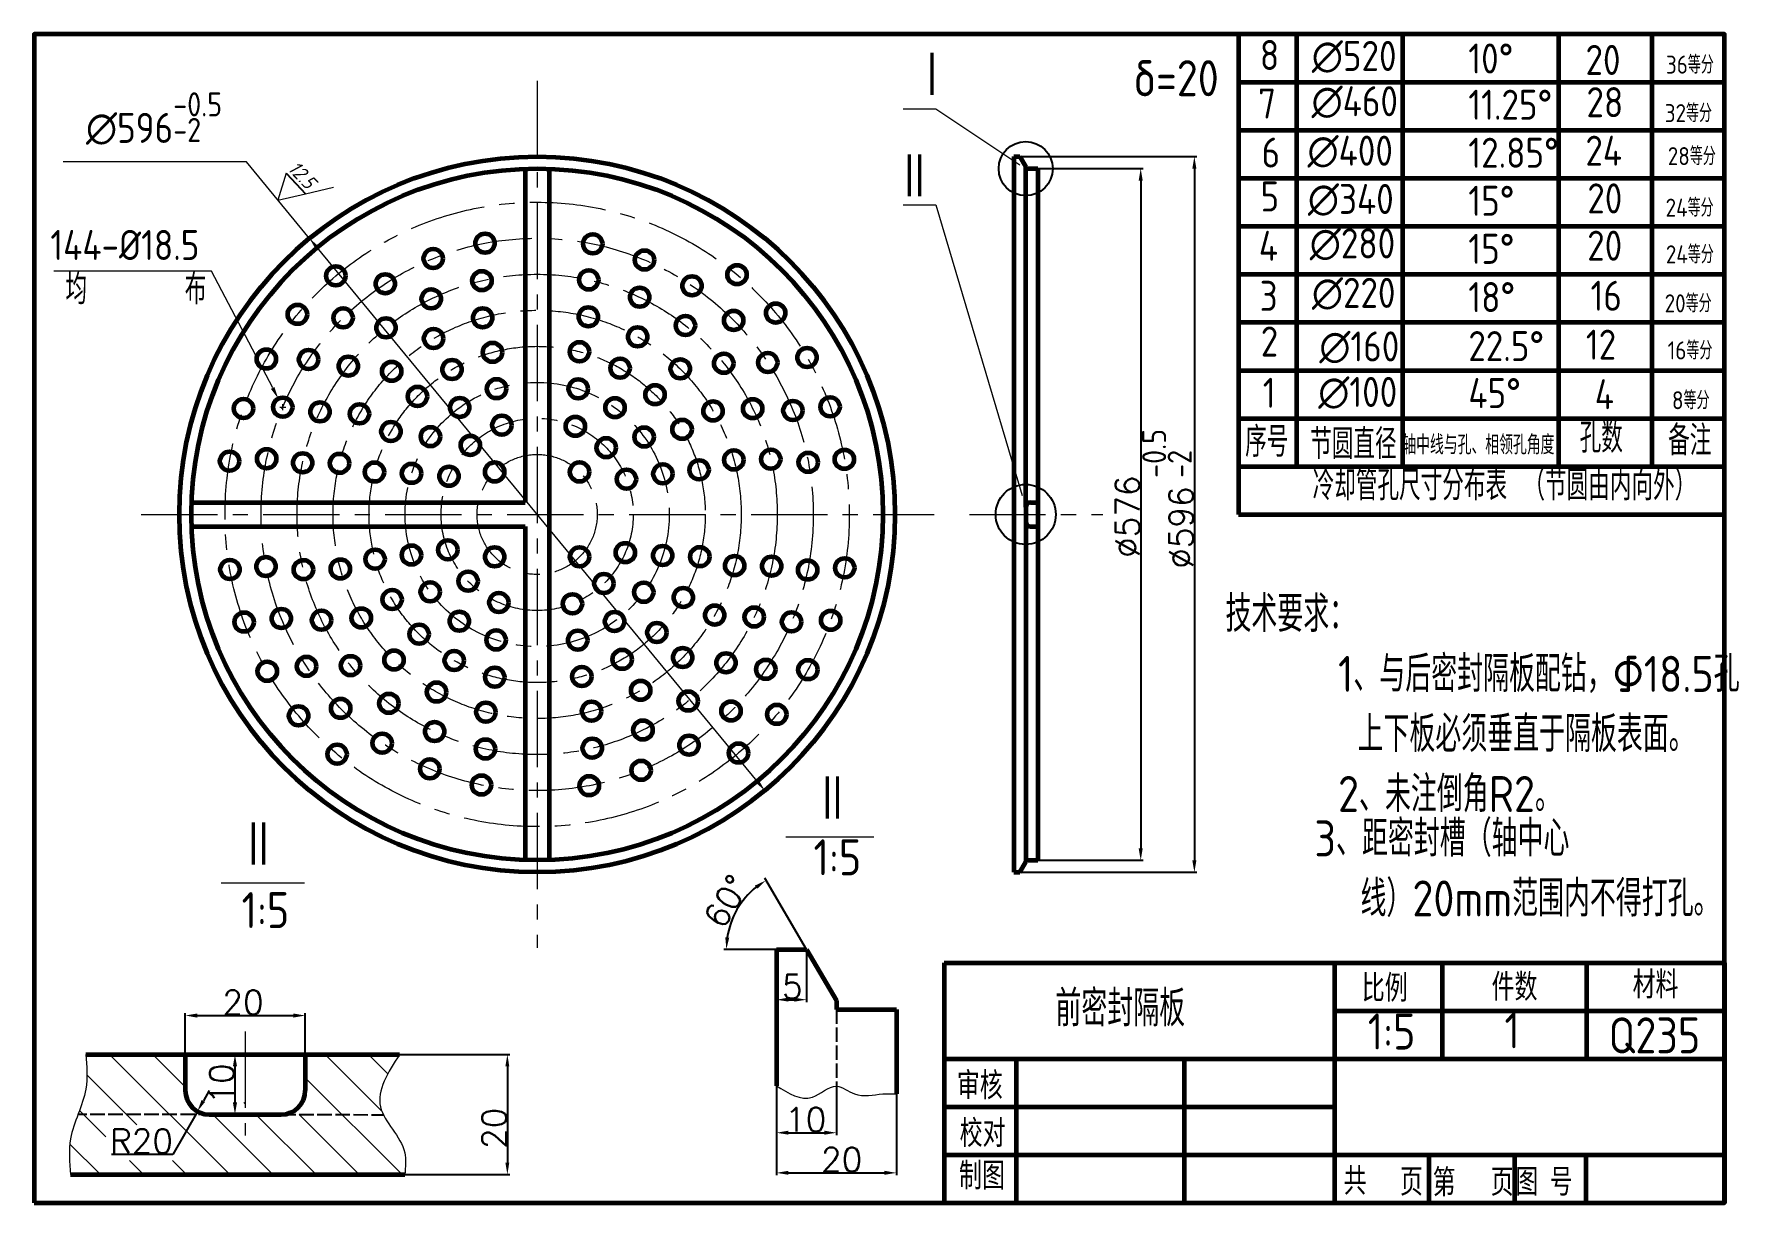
# Paper-space layout '前密封隔板' of a CAD drawing. Header units: millimetres. Extents: x 12 to 1432, y 10 to 984.
import ezdxf
from ezdxf.enums import TextEntityAlignment as Align

# ---------------------------------------------------------------- set-up
doc = ezdxf.new("R2010")
doc.units = ezdxf.units.MM
doc.header["$PDMODE"] = 35
doc.header["$PDSIZE"] = -0.5
doc.linetypes.add('ACAD_ISO02W100', pattern=[15, 12, -3])
doc.linetypes.add('CENTERX2', pattern=[101.6, 63.5, -12.7, 12.7, -12.7])
for name, color, linetype, lineweight in [('fuzhuxian2', 20, 'Continuous', 25), ('中心线．点画线', 6, 'CENTERX2', 20), ('标注线', 250, 'Continuous', 25), ('粗实线', 250, 'Continuous', 60), ('细实线', 250, 'Continuous', 13), ('细实线０.18', 5, 'Continuous', 18), ('虚小', 233, 'ACAD_ISO02W100', 25)]:
    doc.layers.add(name, color=color, linetype=linetype, lineweight=lineweight)
doc.styles.get("Standard").update_dxf_attribs({"font": 'txt', "bigfont": 'gbcbig.shx'})
doc.styles.add('国标文字-5', font='gbenor.shx', dxfattribs={"height": 5, "bigfont": 'gbcbig.shx'})
doc.styles.add('数字与字母', font='isocp.shx', dxfattribs={"oblique": 15})
doc.styles.add('汉字', font='SIMFANG.TTF', dxfattribs={"width": 0.7})
doc.dimstyles.new('圆引出', dxfattribs={"dimtxt": 28, "dimasz": 15, "dimexe": 2, "dimexo": 0, "dimgap": 1, "dimtad": 1, "dimtoh": 1, "dimdec": 0, "dimtxsty": 'Standard', "dimcen": 2.5, "dimadec": 0, "dimazin": 0, "dimtfac": 1, "dimtdec": 0, "dimtofl": 0, "dimtmove": 0, "dimatfit": 2, "dimfxl": 1, "dimarcsym": 0})

# ---------------------------------------------------------------- blocks, each defined once
blk = doc.blocks.new('常用粗糙度')
at = {"layer": '标注线'}
blk.add_line((-2.86, 5.09), (2.94, 5.09), dxfattribs=at)
at = {"layer": '细实线'}
for q in [(5.94, 10.29), (2.94, 5.09)]:
    blk.add_line((2.94, 5.09), q, dxfattribs=at)
for points in [[(-2.94, 5.09), (0, 0), (2.94, 5.09)], [(-2.86, 5.09), (-2.92, 5.09)]]:
    blk.add_lwpolyline(points, dxfattribs=at)
at = {"layer": '标注线', "style": '数字与字母', "oblique": 15}
blk.add_attdef('A', text='', height=3, dxfattribs=at).set_placement((-0.43, 8.78), align=Align.TOP_CENTER)
blk = doc.blocks.new('*D104')
at = {"layer": 'Defpoints', "color": 0}
for p in [(848.2, 871.7), (848.2, 295.7), (934, 295.7)]:
    blk.add_point(p, dxfattribs=at)
at = {"layer": '细实线０.18', "color": 0, "lineweight": -2}
for p, q in [((848.2, 871.7), (936, 871.7)), ((934, 861.7), (934, 305.7)), ((848.2, 295.7), (936, 295.7))]:
    blk.add_line(p, q, dxfattribs=at)
at = {"layer": '细实线０.18', "color": 0}
for points in [[(932.3, 861.7), (935.7, 861.7), (934, 871.7)], [(932.3, 305.7), (935.7, 305.7), (934, 295.7)]]:
    blk.add_solid(points, dxfattribs=at)
at = {"layer": '细实线０.18', "color": 0, "insert": (923, 581.8), "char_height": 20, "attachment_point": 5, "rotation": 90}
blk.add_mtext('%%C576', dxfattribs=at)
blk = doc.blocks.new('*D105')
at = {"layer": 'Defpoints', "color": 0}
for p in [(833.2, 881.7), (833.2, 285.7), (978.7, 285.7)]:
    blk.add_point(p, dxfattribs=at)
at = {"layer": '细实线０.18', "color": 0, "lineweight": -2}
for p, q in [((833.2, 881.7), (980.7, 881.7)), ((978.7, 871.7), (978.7, 295.7)), ((833.2, 285.7), (980.7, 285.7))]:
    blk.add_line(p, q, dxfattribs=at)
at = {"layer": '细实线０.18', "color": 0}
for points in [[(977, 871.7), (980.4, 871.7), (978.7, 881.7)], [(977, 295.7), (980.4, 295.7), (978.7, 285.7)]]:
    blk.add_solid(points, dxfattribs=at)
at = {"layer": '细实线０.18', "color": 0, "insert": (967.7, 572.8), "char_height": 20, "attachment_point": 5, "rotation": 90}
blk.add_mtext('%%C596', dxfattribs=at)
blk = doc.blocks.new('*D106')
at = {"layer": 'Defpoints', "color": 0}
for p in [(316.7, 134), (318.9, 34), (406.5, 34)]:
    blk.add_point(p, dxfattribs=at)
at = {"layer": '细实线０.18', "color": 0, "lineweight": -2}
for p, q in [((316.7, 134), (408.5, 134)), ((406.5, 124), (406.5, 44)), ((318.9, 34), (408.5, 34))]:
    blk.add_line(p, q, dxfattribs=at)
at = {"layer": '细实线０.18', "color": 0}
for points in [[(404.8, 124), (408.1, 124), (406.5, 134)], [(404.8, 44), (408.1, 44), (406.5, 34)]]:
    blk.add_solid(points, dxfattribs=at)
at = {"layer": '细实线０.18', "color": 0, "insert": (395.5, 72.5), "char_height": 20, "attachment_point": 5, "rotation": 90}
blk.add_mtext('20', dxfattribs=at)
blk = doc.blocks.new('*D107')
at = {"layer": 'Defpoints', "color": 0}
for p in [(238.2, 166.4), (138.2, 134), (238.2, 134)]:
    blk.add_point(p, dxfattribs=at)
at = {"layer": '细实线０.18', "color": 0, "lineweight": -2}
for p, q in [((138.2, 134), (138.2, 168.4)), ((148.2, 166.4), (228.2, 166.4)), ((238.2, 134), (238.2, 168.4))]:
    blk.add_line(p, q, dxfattribs=at)
at = {"layer": '细实线０.18', "color": 0}
for points in [[(148.2, 168.1), (148.2, 164.7), (138.2, 166.4)], [(228.2, 168.1), (228.2, 164.7), (238.2, 166.4)]]:
    blk.add_solid(points, dxfattribs=at)
at = {"layer": '细实线０.18', "color": 0, "insert": (186.3, 177.4), "char_height": 20, "attachment_point": 5}
blk.add_mtext('20', dxfattribs=at)
blk = doc.blocks.new('*D108')
at = {"layer": 'Defpoints', "color": 0}
for p in [(630.6, 108), (680.6, 107.5), (680.6, 68.8)]:
    blk.add_point(p, dxfattribs=at)
at = {"layer": '细实线０.18', "color": 0, "lineweight": -2}
for p, q in [((630.6, 108), (630.6, 66.8)), ((680.6, 107.5), (680.6, 66.8)), ((640.6, 68.8), (670.6, 68.8))]:
    blk.add_line(p, q, dxfattribs=at)
at = {"layer": '细实线０.18', "color": 0}
for points in [[(640.6, 70.5), (640.6, 67.2), (630.6, 68.8)], [(670.6, 70.5), (670.6, 67.2), (680.6, 68.8)]]:
    blk.add_solid(points, dxfattribs=at)
at = {"layer": '细实线０.18', "color": 0, "insert": (654.9, 79.8), "char_height": 20, "attachment_point": 5}
blk.add_mtext('10', dxfattribs=at)
blk = doc.blocks.new('*D109')
at = {"layer": 'Defpoints', "color": 0}
for p in [(630.6, 108), (730.6, 101.1), (730.6, 35.4)]:
    blk.add_point(p, dxfattribs=at)
at = {"layer": '细实线０.18', "color": 0, "lineweight": -2}
for p, q in [((630.6, 108), (630.6, 33.4)), ((730.6, 101.1), (730.6, 33.4)), ((640.6, 35.4), (720.6, 35.4))]:
    blk.add_line(p, q, dxfattribs=at)
at = {"layer": '细实线０.18', "color": 0}
for points in [[(640.6, 37.1), (640.6, 33.8), (630.6, 35.4)], [(720.6, 37.1), (720.6, 33.8), (730.6, 35.4)]]:
    blk.add_solid(points, dxfattribs=at)
at = {"layer": '细实线０.18', "color": 0, "insert": (684.9, 46.4), "char_height": 20, "attachment_point": 5}
blk.add_mtext('20', dxfattribs=at)
blk = doc.blocks.new('*D110')
at = {"layer": 'Defpoints', "color": 0}
for p in [(592.9, 244.1), (630.6, 221.5), (655.6, 221.5), (655.6, 221.5), (680.6, 178.9)]:
    blk.add_point(p, dxfattribs=at)
at = {"layer": '细实线０.18', "color": 0, "lineweight": -2}
for p, q in [((655.6, 221.5), (620.8, 280.7)), ((630.6, 221.5), (586.9, 221.5))]:
    blk.add_line(p, q, dxfattribs=at)
blk.add_arc((655.6, 221.5), 66.7, 129.0537, 171.3997, dxfattribs=at)
at = {"layer": '细实线０.18', "color": 0}
for points in [[(612.6, 274.6), (614.5, 271.9), (621.8, 278.9)], [(591.3, 231.3), (588, 231.6), (588.9, 221.5)]]:
    blk.add_solid(points, dxfattribs=at)
at = {"layer": '细实线０.18', "color": 0, "insert": (589, 261.5), "char_height": 20, "attachment_point": 5, "rotation": 58.9722}
blk.add_mtext('60°', dxfattribs=at)
blk = doc.blocks.new('*D111')
at = {"layer": 'Defpoints', "color": 0}
for p in [(630.6, 221.5), (655.6, 221.5), (655.6, 179.6)]:
    blk.add_point(p, dxfattribs=at)
at = {"layer": '细实线０.18', "color": 0, "lineweight": -2}
for p, q in [((630.6, 221.5), (630.6, 177.6)), ((655.6, 221.5), (655.6, 177.6)), ((640.6, 179.6), (645.6, 179.6))]:
    blk.add_line(p, q, dxfattribs=at)
at = {"layer": '细实线０.18', "color": 0}
for points in [[(640.6, 181.3), (640.6, 178), (630.6, 179.6)], [(645.6, 181.3), (645.6, 178), (655.6, 179.6)]]:
    blk.add_solid(points, dxfattribs=at)
at = {"layer": '细实线０.18', "color": 0, "insert": (643.9, 190.6), "char_height": 20, "attachment_point": 5}
blk.add_mtext('5', dxfattribs=at)
blk = doc.blocks.new('*D121')
at = {"layer": 'Defpoints', "color": 0}
for p in [(158.2, 104), (148.3, 86.6)]:
    blk.add_point(p, dxfattribs=at)
at = {"layer": '细实线０.18', "color": 0, "lineweight": -2}
for p, q in [((158.2, 104), (153.3, 95.3)), ((148.3, 86.6), (127.8, 50.8)), ((127.8, 50.8), (76.8, 50.8))]:
    blk.add_line(p, q, dxfattribs=at)
at = {"layer": '细实线０.18', "color": 0}
blk.add_solid([(151.8, 96.1), (154.7, 94.5), (148.3, 86.6)], dxfattribs=at)
at = {"layer": '细实线０.18', "color": 0, "insert": (101.8, 61.8), "char_height": 20, "attachment_point": 5}
blk.add_mtext('R20', dxfattribs=at)
blk = doc.blocks.new('*D122')
at = {"layer": 'Defpoints', "color": 0}
for p in [(178.5, 134), (178.5, 84), (179.6, 84)]:
    blk.add_point(p, dxfattribs=at)
at = {"layer": '细实线０.18', "color": 0, "lineweight": -2}
for p, q in [((178.5, 134), (181.6, 134)), ((179.6, 124), (179.6, 94)), ((178.5, 84), (181.6, 84))]:
    blk.add_line(p, q, dxfattribs=at)
at = {"layer": '细实线０.18', "color": 0}
for points in [[(177.9, 124), (181.3, 124), (179.6, 134)], [(177.9, 94), (181.3, 94), (179.6, 84)]]:
    blk.add_solid(points, dxfattribs=at)
at = {"layer": '细实线０.18', "color": 0, "insert": (168.6, 109.5), "char_height": 20, "attachment_point": 5, "rotation": 90}
blk.add_mtext('10', dxfattribs=at)

psp = doc.layouts.new('前密封隔板')

# ---------------------------------------------------------------- linework, layer by layer
at = {"layer": 'fuzhuxian2'}
for centre, radius in [((838.2, 871.7), 22.5), ((838.2, 583.7), 25)]:
    psp.add_circle(centre, radius, dxfattribs=at)
at = {"layer": '中心线．点画线'}
for p, q in [((431.3, 944.8), (431.3, 222.7)), ((101.5, 583.7), (761, 583.7)), ((101.5, 583.7), (761, 583.7)), ((761, 583.7), (762.1, 583.7)), ((791.3, 583.7), (902.4, 583.7)), ((188.2, 153.1), (188.2, 66.4))]:
    psp.add_line(p, q, dxfattribs=at)
for radius in [260, 230, 200, 170, 140, 110, 80, 50]:
    psp.add_circle((431.3, 583.7), radius, dxfattribs=at)
at = {"layer": '粗实线'}
for p, q in [((1015.4, 983.7), (1015.4, 583.7)), ((1064, 623.7), (1064, 983.7)), ((1152.3, 623.7), (1152.3, 983.7)), ((1282.4, 623.7), (1282.4, 983.7)), ((1360, 623.7), (1360, 983.7)), ((1015.4, 943.7), (1420.3, 943.7)), ((1015.4, 903.7), (1420.3, 903.7)), ((828.2, 881.7), (828.2, 285.7)), ((828.2, 881.7), (833.2, 881.7)), ((833.2, 881.7), (838.2, 873.1)), ((421.3, 871.5), (421.3, 593.7)), ((441.3, 871.5), (441.3, 295.9)), ((838.2, 589.7), (838.2, 873.1)), ((838.2, 871.7), (848.2, 871.7)), ((848.2, 871.7), (848.2, 593.7)), ((1015.4, 863.7), (1420.3, 863.7)), ((1015.4, 823.7), (1420.3, 823.7)), ((1015.4, 783.7), (1420.3, 783.7)), ((1015.4, 743.7), (1420.3, 743.7)), ((1015.4, 703.7), (1420.3, 703.7)), ((1015.4, 663.7), (1420.3, 663.7)), ((1015.4, 623.7), (1420.3, 623.7)), ((132.4, 593.7), (133.4, 593.7)), ((143.4, 593.7), (421.3, 593.7)), ((838.2, 589.7), (838.2, 577.7)), ((842.2, 593.7), (848.2, 593.7)), ((848.2, 593.7), (848.2, 573.7)), ((1015.4, 583.7), (1420.3, 583.7)), ((132.4, 573.7), (133.4, 573.7)), ((143.4, 573.7), (421.3, 573.7)), ((421.3, 573.7), (421.3, 295.9)), ((838.2, 577.7), (838.2, 294.3)), ((842.2, 573.7), (848.2, 573.7)), ((848.2, 573.7), (848.2, 295.7)), ((828.2, 285.7), (833.2, 285.7)), ((833.2, 285.7), (838.2, 294.3)), ((838.2, 295.7), (848.2, 295.7)), ((630.6, 221.5), (630.6, 108)), ((630.6, 221.5), (655.6, 221.5)), ((655.6, 221.5), (680.6, 178.9)), ((770.3, 210.4), (1420.3, 210.4)), ((770.3, 210.4), (770.3, 10.4)), ((1095.3, 210.4), (1095.3, 10.4)), ((1185.1, 210.4), (1185.1, 130.4)), ((1305.3, 210.4), (1305.3, 130.4)), ((1420.3, 210.4), (1420.3, 10.4)), ((680.6, 178.9), (680.6, 171.5)), ((680.6, 171.5), (730.6, 171.5)), ((730.6, 171.5), (730.6, 101.1)), ((1095.3, 170.4), (1420.3, 170.4)), ((55.4, 134), (138.2, 134)), ((138.2, 134), (138.2, 104)), ((138.2, 134), (238.2, 134)), ((238.2, 134), (316.7, 134)), ((238.2, 134), (238.2, 104)), ((770.3, 130.4), (1420.3, 130.4)), ((830.3, 130.4), (830.3, 10.4)), ((970.3, 130.4), (970.3, 10.4)), ((770.3, 90.4), (1095.3, 90.4)), ((158.2, 84), (218.2, 84)), ((770.3, 50.4), (1420.3, 50.4)), ((1174, 50.4), (1174, 10.4)), ((1245.4, 50.4), (1245.4, 10.4)), ((1304.8, 50.4), (1304.8, 10.4)), ((42.7, 34), (321, 34)), ((770.3, 10.4), (1420.3, 10.4))]:
    psp.add_line(p, q, dxfattribs=at)
psp.add_lwpolyline([(12.3, 10.4), (1420.3, 10.4), (1420.3, 983.7), (12.3, 983.7)], close=True, dxfattribs=at)
for centre, radius in [((431.3, 583.7), 298), ((431.3, 583.7), 288), ((387.9, 809.6), 8), ((477.6, 809), 8), ((344.7, 796.8), 8), ((520.7, 795.6), 8), ((263.6, 782.4), 8), ((304.8, 775.8), 8), ((385.3, 778.4), 8), ((474.3, 779), 8), ((560.3, 774.1), 8), ((597.8, 783.4), 8), ((343.1, 763.2), 8), ((516.7, 764.6), 8), ((231.6, 750.3), 8), ((269.7, 747.4), 8), ((385.9, 747.5), 8), ((473.9, 748.3), 8), ((595, 745.3), 8), ((630, 751.4), 8), ((305.4, 739.1), 8), ((515, 731.6), 8), ((554.8, 741), 8), ((345, 730.2), 8), ((394.1, 718.7), 8), ((466.5, 719.2), 8), ((205.7, 713.1), 8), ((240.9, 712.8), 8), ((274, 707.2), 8), ((310.1, 702.9), 8), ((360.4, 704.4), 8), ((500.4, 705.5), 8), ((550.5, 704.9), 8), ((586.7, 709.6), 8), ((623.4, 710.2), 8), ((656.1, 714.4), 8), ((397.5, 688.4), 8), ((465.5, 688.3), 8), ((331.6, 682), 8), ((529.5, 683.4), 8), ((186.7, 671.9), 8), ((219.4, 673.1), 8), ((250.4, 669.1), 8), ((283.3, 667.5), 8), ((366.8, 672.8), 8), ((496.1, 672.6), 8), ((577.8, 669.9), 8), ((610.8, 671.8), 8), ((644.3, 670.3), 8), ((675.3, 673.3), 8), ((309.5, 652.8), 8), ((342.4, 648.5), 8), ((401.9, 658.1), 8), ((463.1, 657.1), 8), ((520.4, 648.2), 8), ((552, 654.6), 8), ((375.6, 641.2), 8), ((488.8, 639.3), 8), ((175.1, 628.1), 8), ((206, 630.1), 8), ((236, 626.7), 8), ((266.7, 626.3), 8), ((295.8, 619), 8), ((326.7, 617.9), 8), ((395.9, 619.1), 8), ((466.6, 619.1), 8), ((536, 617.5), 8), ((566.2, 620.9), 8), ((595.1, 629.1), 8), ((625.9, 629.7), 8), ((657.1, 627.1), 8), ((687.2, 629.6), 8), ((357.9, 615.5), 8), ((505.7, 613.1), 8), ((296.3, 546.5), 8), ((326.6, 549.9), 8), ((356.9, 554.3), 8), ((395.9, 548.4), 8), ((466.6, 548.4), 8), ((504.7, 551.9), 8), ((535.8, 549.5), 8), ((566.8, 548.5), 8), ((175.4, 537.8), 8), ((205.4, 540.3), 8), ((236.6, 537.7), 8), ((267.4, 538.3), 8), ((595.8, 541.1), 8), ((626.6, 540.7), 8), ((656.6, 537.4), 8), ((687.5, 539.3), 8), ((342.2, 519.2), 8), ((373.8, 528.1), 8), ((486.9, 526.2), 8), ((520.1, 518.9), 8), ((310.5, 512.8), 8), ((399.4, 510.3), 8), ((460.7, 509.3), 8), ((553, 514.6), 8), ((187.2, 494.1), 8), ((218.2, 497.1), 8), ((251.7, 495.6), 8), ((284.8, 497.5), 8), ((366.5, 494.8), 8), ((495.8, 494.6), 8), ((579.2, 499.9), 8), ((612.1, 498.3), 8), ((643.2, 494.3), 8), ((675.8, 495.5), 8), ((333, 484), 8), ((397.1, 479.2), 8), ((465.1, 479), 8), ((531, 485.4), 8), ((312.1, 462.5), 8), ((362.2, 462), 8), ((502.1, 463), 8), ((552.5, 464.5), 8), ((206.5, 453.1), 8), ((239.2, 457.2), 8), ((275.9, 457.8), 8), ((396, 448.2), 8), ((468.5, 448.7), 8), ((588.6, 460.2), 8), ((621.7, 454.7), 8), ((656.8, 454.4), 8), ((347.5, 435.8), 8), ((517.5, 437.2), 8), ((267.6, 422.2), 8), ((307.8, 426.4), 8), ((388.6, 419.1), 8), ((476.6, 419.9), 8), ((557.1, 428.3), 8), ((592.8, 420), 8), ((232.6, 416), 8), ((519.4, 404.2), 8), ((630.9, 417.2), 8), ((302.2, 393.3), 8), ((345.9, 402.9), 8), ((557.8, 391.6), 8), ((264.7, 384.1), 8), ((388.2, 388.4), 8), ((477.2, 389.1), 8), ((599, 385), 8), ((341.9, 371.8), 8), ((517.9, 370.6), 8), ((384.9, 358.4), 8), ((474.7, 357.8), 8)]:
    psp.add_circle(centre, radius, dxfattribs=at)
for centre, radius, start, end in [((842.2, 589.7), 4, 90, 180), ((842.2, 577.7), 4, 180, 270), ((158.2, 104), 20, 180, 270), ((218.2, 104), 20, 270, 0)]:
    psp.add_arc(centre, radius, start, end, dxfattribs=at)
at = {"layer": '细实线０.18'}
for p, q in [((736.2, 921.5), (763.3, 921.5)), ((763.3, 921.5), (833.4, 874.9)), ((85.5, 877.3), (36.6, 877.3)), ((189.1, 877.3), (85.5, 877.3)), ((241.7, 813.6), (189.1, 877.3)), ((736.2, 841.5), (763.3, 841.5)), ((763.3, 841.5), (835.4, 599.4)), ((614.5, 361.5), (248, 805.9)), ((160, 786.2), (28.7, 786.2)), ((211, 689.1), (160, 786.2)), ((216.9, 673.1), (221.9, 673.1)), ((219.4, 670.6), (219.4, 675.6)), ((839.6, 585.2), (840, 583.7)), ((638.5, 315.1), (711.6, 315.1)), ((168.1, 276.8), (237.5, 276.8)), ((175.2, 34), (75.2, 134)), ((138.2, 106.9), (111.1, 134)), ((116.3, 134), (138.2, 134)), ((238.2, 134), (270, 134)), ((301.9, 86.9), (254.8, 134)), ((306.9, 117.8), (290.7, 134)), ((97.8, 75.5), (56.3, 117)), ((318.9, 34), (238.2, 114.6)), ((72, 65.3), (50.1, 87.2)), ((188.2, 92.8), (187, 94)), ((211.1, 34), (161.1, 84)), ((247.1, 34), (197.1, 84)), ((283, 34), (233, 84)), ((67.5, 34), (42.1, 59.4)), ((103.4, 34), (91.7, 45.6)), ((139.3, 34), (127.5, 45.7))]:
    psp.add_line(p, q, dxfattribs=at)
for points in [[(55.4, 134), (55.4, 105.1), (42.7, 63.8), (42.7, 34)], [(316.7, 134), (300.8, 90.3), (321, 52.2), (321, 34)], [(630.6, 108), (660.5, 98.4), (680.6, 107.5), (695.7, 101.1), (719.1, 101.1), (730.6, 101.1)]]:
    psp.add_spline(points, degree=3, dxfattribs=at)
for points in [[(249.3, 806.9), (246.7, 804.8), (241.7, 813.6)], [(212.5, 689.8), (209.5, 688.3), (215.6, 680.2)], [(615.8, 362.6), (613.2, 360.5), (620.9, 353.8)]]:
    psp.add_solid(points, dxfattribs=at)
at = {"layer": '虚小'}
for p, q in [((680.6, 171.5), (680.6, 107.5)), ((161.1, 84), (48.9, 84)), ((218.2, 84), (303.3, 83.8))]:
    psp.add_line(p, q, dxfattribs=at)

# ---------------------------------------------------------------- block references
at = {"layer": '细实线０.18', "xscale": 4.000000000000035, "yscale": 4.000000000000035, "zscale": 4.000000000000035, "rotation": 313.1778757168596}
psp.add_blockref('常用粗糙度', (215.4, 845.4), dxfattribs=at).add_auto_attribs({'A': '12.5'})

# ---------------------------------------------------------------- texts
at = {"layer": '粗实线', "style": '国标文字-5'}
for p in [(731.2, 844.7), (662.8, 326.6), (184.8, 288.3)]:
    psp.add_text('Ⅱ', height=40, dxfattribs=at).set_placement(p)
at = {"layer": '粗实线', "insert": (745.9, 969.2), "char_height": 40, "width": 125.858, "attachment_point": 1, "style": '国标文字-5'}
psp.add_mtext('Ⅰ', dxfattribs=at)
at = {"layer": '细实线０.18', "style": '国标文字-5'}
for s, height, p in [('8', 25, (1033.3, 953.8)), ('10%%D', 25, (1206.9, 950.9)), ('20', 25, (1304.5, 949.7)), ('36等分', 15, (1371.5, 950.8)), ('7', 25, (1031.8, 913.4)), ('11.25%%D', 25, (1206.9, 912.4)), ('28', 25, (1305.3, 914.5)), ('-0.5', 20, (128.2, 915.2)), ('32等分', 15, (1370.5, 910.4)), ('-2', 20, (128.2, 893.9)), ('6', 25, (1034.7, 872.6)), ('12.85%%D', 25, (1206.9, 872.4)), ('24', 25, (1304.4, 874.1)), ('28等分', 15, (1373, 874.6)), ('5', 25, (1033.8, 836)), ('15%%D', 25, (1206.9, 832.4)), ('20', 25, (1306, 834.4)), ('24等分', 15, (1371.2, 831.7)), ('4', 25, (1032.4, 794.9)), ('15%%D', 25, (1206.9, 792.4)), ('20', 25, (1305.9, 795)), ('24等分', 15, (1371.4, 792.8)), ('均      布', 25, (38.4, 758.8)), ('3', 25, (1033.1, 753.2)), ('18%%D', 25, (1206.9, 752.2)), ('16', 25, (1308.7, 753.3)), ('20等分', 15, (1370.4, 752)), ('2', 25, (1034, 715.2)), ('22.5%%D', 25, (1206.9, 711.4)), ('12', 25, (1304.8, 712.6)), ('16等分', 15, (1372.9, 712.8)), ('1', 25, (1035.7, 672.5)), ('45%%D', 25, (1206.9, 672.3)), ('4', 25, (1312.2, 671.3)), ('8等分', 15, (1376.5, 671.3)), ('序号', 25, (1021, 631.7)), ('节圆直径', 25, (1075.2, 629.8)), ('孔数', 25, (1299.6, 635.1)), ('备注', 25, (1373.3, 632.8)), ('轴中线与孔、相领孔角度', 16, (1151.9, 633.7)), ('冷却管孔尺寸分布表 （节圆由内向外）', 25, (1077.2, 595.5)), ('技术要求：', 30, (1004.6, 485.9)), ('       1、与后密封隔板配钻，Φ18.5孔', 30, (984.5, 435.9)), ('上下板必须垂直于隔板表面。', 30, (1114.6, 385.9)), ('       2、未注倒角R2。', 30, (984.5, 335.9)), ('3、距密封槽（轴中心', 30, (1078.7, 298.9)), ('线）20mm范围内不得打孔。', 30, (1117.1, 248.9)), ('前密封隔板', 30, (863, 157.4)), ('1:5', 30, (1123.1, 138.1)), ('1', 30, (1237, 139.1)), ('Q235', 30, (1323.7, 134.9))]:
    psp.add_text(s, height=height, dxfattribs=at).set_placement(p)
for s, p in [('-0.5', (955.2, 614.2)), ('-2', (976.5, 614.2))]:
    psp.add_text(s, height=20, rotation=90, dxfattribs=at).set_placement(p)
at = {"layer": '细实线０.18', "style": '汉字', "width": 0.7}
for s, p in [('比例', (1118.2, 180)), ('件数', (1226.3, 180.9)), ('材料', (1343.7, 182.8)), ('审核', (780.9, 98.9)), ('校对', (783.2, 59.1)), ('制图', (782.7, 23.7)), ('共', (1103, 19.3)), ('页', (1150, 18.6)), ('第', (1177.2, 18.1)), ('页', (1225.5, 18.4)), ('图 号', (1246.1, 18.6))]:
    psp.add_text(s, height=20, dxfattribs=at).set_placement(p)
at = {"layer": '细实线０.18', "char_height": 25, "attachment_point": 5, "style": '国标文字-5'}
for s, insert in [('∅520', (1111.8, 964.7)), ('∅460', (1112.3, 927)), ('∅596', (91.8, 904.8)), ('∅400', (1108.5, 885.8)), ('∅340', (1109, 845.6)), ('144-%%C18.5', (87.9, 808.1)), ('∅280', (1110.4, 808.6)), ('∅220', (1111.4, 767.4)), ('∅160', (1116.1, 722.8)), ('∅100', (1114.8, 684.9))]:
    psp.add_mtext(s, dxfattribs=dict(at, insert=insert))
at = {"layer": '细实线０.18', "char_height": 30, "attachment_point": 1, "style": '国标文字-5'}
for s, insert, width in [('δ=20', (928.1, 962), 5.128), ('1:5', (661.5, 313.2), 134.135), ('1:5', (185.1, 269.2), 134.135)]:
    psp.add_mtext(s, dxfattribs=dict(at, insert=insert, width=width))

# ---------------------------------------------------------------- dimensions: what is measured, and where the dimension line sits
at = {"layer": '细实线０.18'}
for base, p1, p2, text, picture, middle in [((978.7, 285.7), (833.2, 881.7), (833.2, 285.7), '%%C596', '*D105', (978.7, 572.8)), ((934, 295.7), (848.2, 871.7), (848.2, 295.7), '%%C576', '*D104', (934, 581.8)), ((179.6, 84), (178.5, 134), (178.5, 84), '10', '*D122', (179.6, 109.5)), ((406.5, 34), (316.7, 134), (318.9, 34), '20', '*D106', (406.5, 72.5))]:
    dim = psp.add_linear_dim(base=base, p1=p1, p2=p2, angle=90, text=text, dimstyle='圆引出', override={"dimtxt": 20, "dimasz": 10}, dxfattribs=at)
    dim.commit()
    dim.dimension.update_dxf_attribs({"geometry": picture, "text_midpoint": middle, "dimtype": 160})
dim = psp.add_angular_dim_2l(base=(592.9, 244.1), line1=((655.6, 221.5), (680.6, 178.9)), line2=((630.6, 221.5), (655.6, 221.5)), dimstyle='圆引出', override={"dimtxt": 20, "dimasz": 10}, dxfattribs=at)
dim.commit()
dim.dimension.update_dxf_attribs({"geometry": '*D110', "text_midpoint": (598.5, 255.8), "dimtype": 162})
for base, p1, p2, text, picture, middle in [((655.6, 179.6), (630.6, 221.5), (655.6, 221.5), '5', '*D111', (643.9, 179.6)), ((238.2, 166.4), (138.2, 134), (238.2, 134), '20', '*D107', (186.3, 166.4)), ((680.6, 68.8), (630.6, 108), (680.6, 107.5), '10', '*D108', (654.9, 68.8)), ((730.6, 35.4), (630.6, 108), (730.6, 101.1), '20', '*D109', (684.9, 35.4))]:
    dim = psp.add_linear_dim(base=base, p1=p1, p2=p2, text=text, dimstyle='圆引出', override={"dimtxt": 20, "dimasz": 10}, dxfattribs=at)
    dim.commit()
    dim.dimension.update_dxf_attribs({"geometry": picture, "text_midpoint": middle, "dimtype": 160})
dim = psp.add_radius_dim(center=(158.2, 104), mpoint=(148.3, 86.6), dimstyle='圆引出', override={"dimtxt": 20, "dimasz": 10}, dxfattribs=at)
dim.commit()
dim.dimension.update_dxf_attribs({"geometry": '*D121', "text_midpoint": (101.8, 50.8), "dimtype": 164})

doc.saveas('drawing.dxf')
